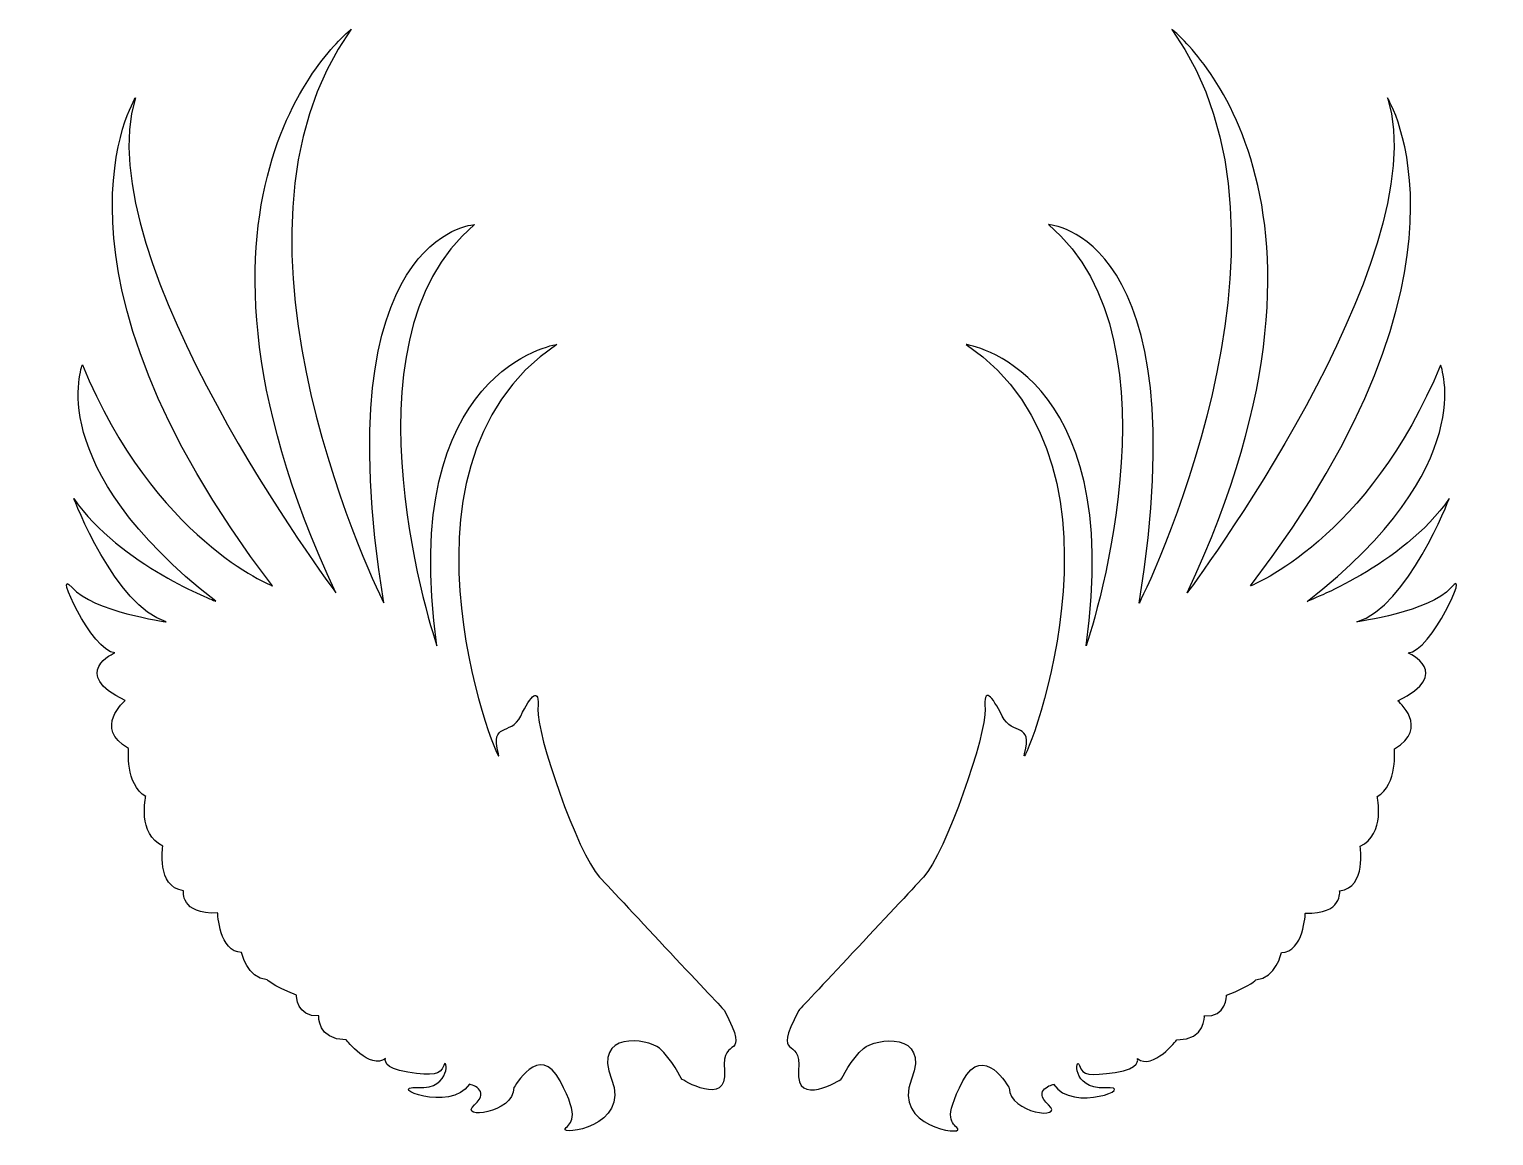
# Model space of a CAD drawing. Header units: centimetres. Extents: x -11.1 to 11.1, y -8.5 to 8.4.
import ezdxf

# ---------------------------------------------------------------- set-up
doc = ezdxf.new("R2010")
doc.units = ezdxf.units.CM
doc.header["$MEASUREMENT"] = 0
doc.layers.add('Camada 1', color=7, linetype='Continuous')

msp = doc.modelspace()

# ---------------------------------------------------------------- linework, layer by layer
at = {"layer": 'Camada 1'}
for points in [[(-0.56283, -6.54864), (-0.56283, -6.54864), (-2.12604, -4.88155), (-2.46466, -4.51672), (-2.46466, -4.51672), (-2.80338, -4.15189), (-3.42885, -2.32814), (-3.40263, -1.96331), (-3.40263, -1.96331), (-3.37654, -1.59871), (-3.50696, -1.75514), (-3.66303, -2.06774), (-3.66303, -2.06774), (-3.81945, -2.38013), (-4.13219, -2.14585), (-4.00199, -2.64075), (-4.00199, -2.64075), (-3.87168, -3.13592), (-5.9298, 1.68394), (-3.11611, 3.58577), (-3.11611, 3.58577), (-3.11611, 3.58577), (-5.53898, 3.22139), (-4.93983, -0.99933), (-4.93983, -0.99933), (-4.93983, -0.99933), (-6.50294, 3.61209), (-4.36658, 5.40994), (-4.36658, 5.40994), (-4.36658, 5.40994), (-6.65925, 5.27939), (-5.74749, -0.34798), (-5.74749, -0.34798), (-5.74749, -0.34798), (-8.53519, 5.20107), (-6.24253, 8.37972), (-6.24253, 8.37972), (-6.24253, 8.37972), (-9.36898, 5.98297), (-6.47682, -0.19177), (-6.47682, -0.19177), (-6.47682, -0.19177), (-10.28081, 4.88871), (-9.52527, 7.33766), (-9.52527, 7.33766), (-9.52527, 7.33766), (-11.14047, 4.75816), (-7.44091, -0.08758), (-7.44091, -0.08758), (-7.44091, -0.08758), (-9.23865, 0.61576), (-10.33283, 3.27337), (-10.33283, 3.27337), (-10.33283, 3.27337), (-10.95793, 1.73614), (-8.30067, -0.32211), (-8.30067, -0.32211), (-8.30067, -0.32211), (-9.75969, 0.22505), (-10.46314, 1.241), (-10.46314, 1.241), (-10.46314, 1.241), (-9.83777, -0.40018), (-9.05611, -0.63474), (-9.05611, -0.63474), (-9.05611, -0.63474), (-10.17651, -0.47856), (-10.48912, -0.11348), (-10.48912, -0.11348), (-10.80162, 0.25114), (-10.17638, -1.10379), (-9.83777, -1.10379), (-9.83777, -1.10379), (-9.83777, -1.10379), (-10.54111, -1.4164), (-9.68145, -1.83303), (-9.68145, -1.83303), (-9.68145, -1.83303), (-10.17638, -2.25009), (-9.62935, -2.5627), (-9.62935, -2.5627), (-9.62935, -2.5627), (-9.68145, -3.10983), (-9.36895, -3.29213), (-9.36895, -3.29213), (-9.36895, -3.29213), (-9.49926, -3.86538), (-9.10831, -4.0477), (-9.10831, -4.0477), (-9.10831, -4.0477), (-9.2125, -4.67294), (-8.79547, -4.72514), (-8.79547, -4.72514), (-8.79547, -4.72514), (-8.8478, -5.08997), (-8.27443, -5.06389), (-8.27443, -5.06389), (-8.27443, -5.06389), (-8.24845, -5.66301), (-7.90994, -5.66301), (-7.90994, -5.66301), (-7.90994, -5.66301), (-7.83162, -6.05351), (-7.5191, -6.07986), (-7.5191, -6.07986), (-7.5191, -6.07986), (-7.46711, -6.15818), (-7.07616, -6.31436), (-7.07616, -6.31436), (-7.07616, -6.31436), (-7.07595, -6.65287), (-6.73731, -6.62697), (-6.73731, -6.62697), (-6.73731, -6.62697), (-6.76329, -6.9918), (-6.32049, -6.9918), (-6.32049, -6.9918), (-6.32049, -6.9918), (-5.95576, -7.46064), (-5.72147, -7.27832), (-5.72147, -7.27832), (-5.72147, -7.27832), (-5.77346, -7.4345), (-5.38262, -7.48649), (-5.38262, -7.48649), (-4.9918, -7.53872), (-4.8878, -7.53872), (-4.83549, -7.38251), (-4.83549, -7.38251), (-4.7835, -7.22609), (-4.70518, -7.74711), (-5.22631, -7.72126), (-5.22631, -7.72126), (-5.74746, -7.69515), (-4.73127, -8.11197), (-4.44455, -7.66882), (-4.44455, -7.66882), (-4.44455, -7.66882), (-4.10604, -7.74714), (-4.36655, -7.98166), (-4.36655, -7.98166), (-4.62719, -8.21616), (-3.76732, -8.11197), (-3.76732, -7.72126), (-3.76732, -7.72126), (-3.76732, -7.72126), (-3.3765, -7.01768), (-3.06387, -7.61683), (-3.06387, -7.61683), (-2.75113, -8.21616), (-2.90769, -8.24231), (-2.98555, -8.3465), (-2.98555, -8.3465), (-3.06387, -8.45069), (-1.99582, -8.32039), (-2.28234, -7.59093), (-2.28234, -7.59093), (-2.56896, -6.8615), (-1.73518, -6.96569), (-1.55288, -7.12211), (-1.55288, -7.12211), (-1.37034, -7.27829), (-1.21403, -7.59093), (-1.21403, -7.59093), (-1.21403, -7.59093), (-1.21403, -7.59093), (-0.51058, -8.03363), (-0.56278, -7.46062), (-0.56278, -7.46062), (-0.61493, -6.88736), (-0.14588, -7.35641), (-0.56283, -6.54864)], [(0.56265, -6.55046), (0.56265, -6.55046), (2.12576, -4.88314), (2.4645, -4.5183), (2.4645, -4.5183), (2.80322, -4.15347), (3.42848, -2.32975), (3.40258, -1.96491), (3.40258, -1.96491), (3.37625, -1.60029), (3.50656, -1.75671), (3.66274, -2.06931), (3.66274, -2.06931), (3.81916, -2.38173), (4.13179, -2.14742), (4.00149, -2.64258), (4.00149, -2.64258), (3.87139, -3.13772), (5.92964, 1.68235), (3.11606, 3.58418), (3.11606, 3.58418), (3.11606, 3.58418), (5.53893, 3.2198), (4.93957, -1.00115), (4.93957, -1.00115), (4.93957, -1.00115), (6.50291, 3.61051), (4.36632, 5.40814), (4.36632, 5.40814), (4.36632, 5.40814), (6.65909, 5.27781), (5.74689, -0.3498), (5.74689, -0.3498), (5.74689, -0.3498), (8.53483, 5.19949), (6.2423, 8.37814), (6.2423, 8.37814), (6.2423, 8.37814), (9.36848, 5.98115), (6.4768, -0.19338), (6.4768, -0.19338), (6.4768, -0.19338), (10.28071, 4.8871), (9.52491, 7.33608), (9.52491, 7.33608), (9.52491, 7.33608), (11.14024, 4.75655), (7.44055, -0.08916), (7.44055, -0.08916), (7.44055, -0.08916), (9.23839, 0.61418), (10.33271, 3.27179), (10.33271, 3.27179), (10.33271, 3.27179), (10.95795, 1.73456), (8.30055, -0.32369), (8.30055, -0.32369), (8.30055, -0.32369), (9.75946, 0.22344), (10.46278, 1.23942), (10.46278, 1.23942), (10.46278, 1.23942), (9.83754, -0.40203), (9.05612, -0.63629), (9.05612, -0.63629), (9.05612, -0.63629), (10.17629, -0.48011), (10.48913, -0.11527), (10.48913, -0.11527), (10.80174, 0.24933), (10.17629, -1.10537), (9.83754, -1.10537), (9.83754, -1.10537), (9.83754, -1.10537), (10.54088, -1.41798), (9.68112, -1.8348), (9.68112, -1.8348), (9.68112, -1.8348), (10.17629, -2.25162), (9.62913, -2.56423), (9.62913, -2.56423), (9.62913, -2.56423), (9.68136, -3.11139), (9.36849, -3.29369), (9.36849, -3.29369), (9.36849, -3.29369), (9.4988, -3.86694), (9.10809, -4.04923), (9.10809, -4.04923), (9.10809, -4.04923), (9.21228, -4.67449), (8.79548, -4.72667), (8.79548, -4.72667), (8.79548, -4.72667), (8.84771, -5.09153), (8.27444, -5.06542), (8.27444, -5.06542), (8.27444, -5.06542), (8.24835, -5.66457), (7.90961, -5.66457), (7.90961, -5.66457), (7.90961, -5.66457), (7.83153, -6.05531), (7.51869, -6.08139), (7.51869, -6.08139), (7.51869, -6.08139), (7.4667, -6.15971), (7.07599, -6.31592), (7.07599, -6.31592), (7.07599, -6.31592), (7.07599, -6.65464), (6.73724, -6.62853), (6.73724, -6.62853), (6.73724, -6.62853), (6.76359, -6.99336), (6.32042, -6.99336), (6.32042, -6.99336), (6.32042, -6.99336), (5.95582, -7.46241), (5.72109, -7.28009), (5.72109, -7.28009), (5.72109, -7.28009), (5.77329, -7.43627), (5.38258, -7.48829), (5.38258, -7.48829), (4.99184, -7.54052), (4.88741, -7.54052), (4.83566, -7.38428), (4.83566, -7.38428), (4.78343, -7.22786), (4.70533, -7.7489), (5.22616, -7.72279), (5.22616, -7.72279), (5.74697, -7.6967), (4.73123, -8.11353), (4.44471, -7.67056), (4.44471, -7.67056), (4.44471, -7.67056), (4.10599, -7.7489), (4.36639, -7.9834), (4.36639, -7.9834), (4.62703, -8.21769), (3.76724, -8.1135), (3.76724, -7.72276), (3.76724, -7.72276), (3.76724, -7.72276), (3.37632, -7.01918), (3.0639, -7.61857), (3.0639, -7.61857), (2.75106, -8.21772), (2.90727, -8.24381), (2.98582, -8.34824), (2.98582, -8.34824), (3.0639, -8.45222), (1.99551, -8.32215), (2.28224, -7.59248), (2.28224, -7.59248), (2.569, -6.86302), (1.73508, -6.96722), (1.55281, -7.12364), (1.55281, -7.12364), (1.37027, -7.28006), (1.21406, -7.59248), (1.21406, -7.59248), (1.21406, -7.59248), (1.21406, -7.59248), (0.51027, -8.03539), (0.56271, -7.46238), (0.56271, -7.46238), (0.61467, -6.88894), (0.14561, -7.35823), (0.56265, -6.55046)]]:
    msp.add_open_spline(points, degree=3, knots=[0, 0, 0, 0, 0.02272727, 0.02272727, 0.02272727, 0.02272727, 0.04545455, 0.04545455, 0.04545455, 0.04545455, 0.06818182, 0.06818182, 0.06818182, 0.06818182, 0.09090909, 0.09090909, 0.09090909, 0.09090909, 0.11363636, 0.11363636, 0.11363636, 0.11363636, 0.13636364, 0.13636364, 0.13636364, 0.13636364, 0.15909091, 0.15909091, 0.15909091, 0.15909091, 0.18181818, 0.18181818, 0.18181818, 0.18181818, 0.20454545, 0.20454545, 0.20454545, 0.20454545, 0.22727273, 0.22727273, 0.22727273, 0.22727273, 0.25, 0.25, 0.25, 0.25, 0.27272727, 0.27272727, 0.27272727, 0.27272727, 0.29545455, 0.29545455, 0.29545455, 0.29545455, 0.31818182, 0.31818182, 0.31818182, 0.31818182, 0.34090909, 0.34090909, 0.34090909, 0.34090909, 0.36363636, 0.36363636, 0.36363636, 0.36363636, 0.38636364, 0.38636364, 0.38636364, 0.38636364, 0.40909091, 0.40909091, 0.40909091, 0.40909091, 0.43181818, 0.43181818, 0.43181818, 0.43181818, 0.45454545, 0.45454545, 0.45454545, 0.45454545, 0.47727273, 0.47727273, 0.47727273, 0.47727273, 0.5, 0.5, 0.5, 0.5, 0.52272727, 0.52272727, 0.52272727, 0.52272727, 0.54545455, 0.54545455, 0.54545455, 0.54545455, 0.56818182, 0.56818182, 0.56818182, 0.56818182, 0.59090909, 0.59090909, 0.59090909, 0.59090909, 0.61363636, 0.61363636, 0.61363636, 0.61363636, 0.63636364, 0.63636364, 0.63636364, 0.63636364, 0.65909091, 0.65909091, 0.65909091, 0.65909091, 0.68181818, 0.68181818, 0.68181818, 0.68181818, 0.70454545, 0.70454545, 0.70454545, 0.70454545, 0.72727273, 0.72727273, 0.72727273, 0.72727273, 0.75, 0.75, 0.75, 0.75, 0.77272727, 0.77272727, 0.77272727, 0.77272727, 0.79545455, 0.79545455, 0.79545455, 0.79545455, 0.81818182, 0.81818182, 0.81818182, 0.81818182, 0.84090909, 0.84090909, 0.84090909, 0.84090909, 0.86363636, 0.86363636, 0.86363636, 0.86363636, 0.88636364, 0.88636364, 0.88636364, 0.88636364, 0.90909091, 0.90909091, 0.90909091, 0.90909091, 0.93181818, 0.93181818, 0.93181818, 0.93181818, 0.95454545, 0.95454545, 0.95454545, 0.95454545, 1, 1, 1, 1], dxfattribs=at)

doc.saveas('drawing.dxf')
